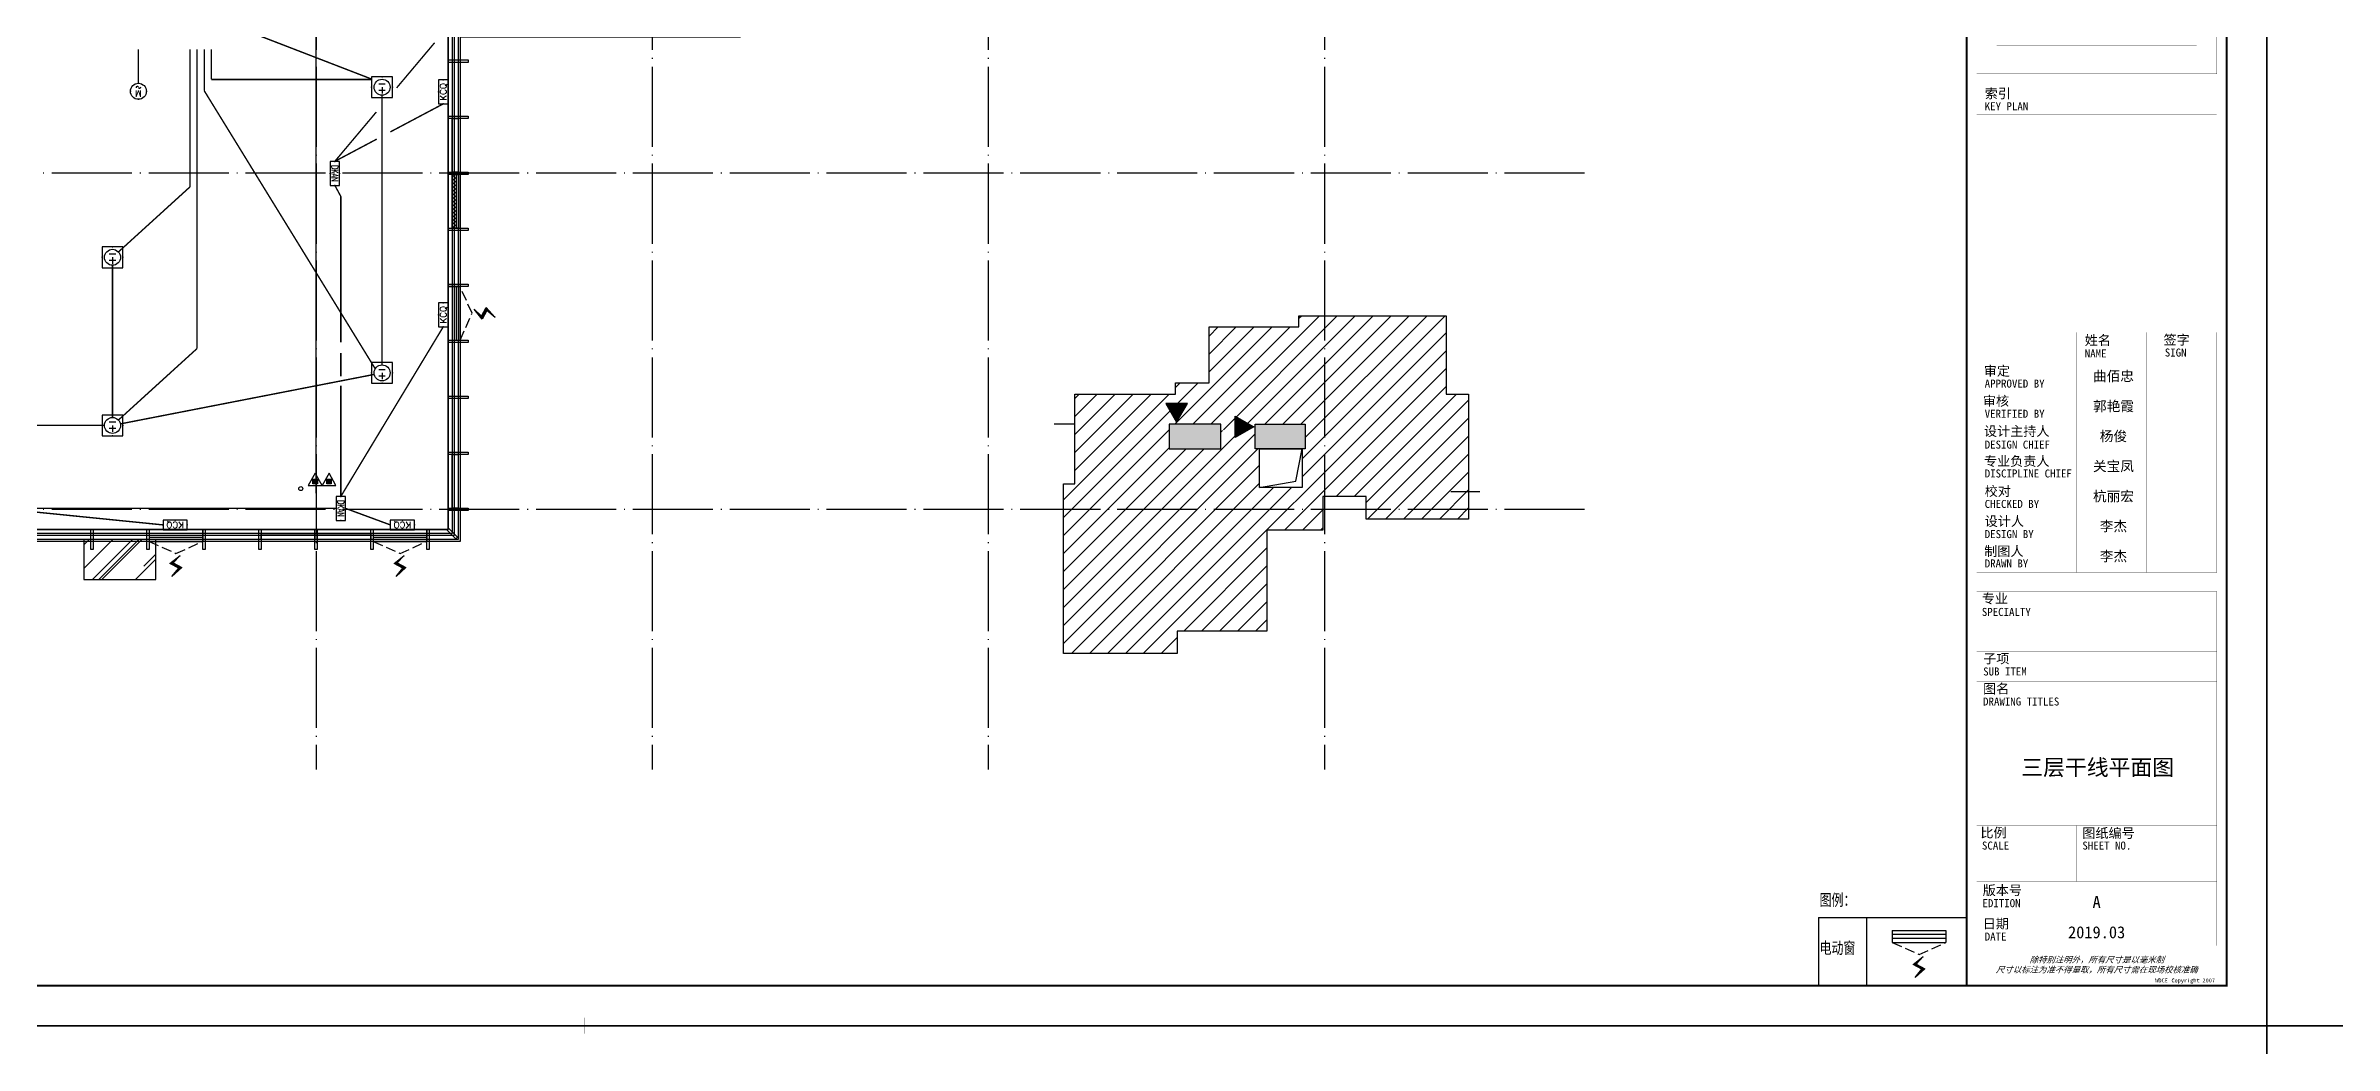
# Model space of a CAD drawing. Extents: x -292644 to 263613, y -713695 to 491457.
# Drawn here: x 121804 to 178991, y 105411 to 130385 of the extents above; entities that cross this region are included whole.
import ezdxf
from ezdxf.enums import TextEntityAlignment as Align
from ezdxf.xclip import XClip

# ---------------------------------------------------------------- set-up
doc = ezdxf.new("R2010")
doc.units = 0
doc.header["$LTSCALE"] = 1000
doc.header["$MEASUREMENT"] = 0
for name, pattern in [('104-10 轴网$0$DOTE', [2.42, 2, -0.2, 0.02, -0.2]), ('8#楼幕墙$0$109-34 轴网$0$L1$0$$AUDIT_BAD_LTYPE1', [0]), ('8#楼幕墙$0$DASH', [0.35, 0.25, -0.1]), ('X-104 8#10#平面_t3$0$109-34 轴网$0$L1$0$$AUDIT_BAD_LTYPE1', [0]), ('X-104 8#10#平面_t3$0$DASH', [0.35, 0.25, -0.1])]:
    doc.linetypes.add(name, pattern=pattern)
doc.layers.get('0').update_dxf_attribs({"linetype": 'CONTINUOUS'})
doc.layers.get('Defpoints').update_dxf_attribs({"linetype": 'CONTINUOUS'})
for name, color, linetype in [('104-10 轴网$0$A_AXIS-轴线', 36, '104-10 轴网$0$DOTE'), ('8#楼幕墙$0$04-电动窗', 1, 'CONTINUOUS'), ('8#楼幕墙$0$A-C_玻璃幕墙', 140, 'CONTINUOUS'), ('8#楼幕墙$0$A-TECH_结构', 21, 'CONTINUOUS'), ('EQUIP-动力', 3, 'CONTINUOUS'), ('SHEET_TEXT', 7, 'CONTINUOUS'), ('WIRE-照明', 1, 'CONTINUOUS'), ('X-104 8#10#平面_t3$0$01-标注_轴线坐标', 132, 'CONTINUOUS'), ('X-104 8#10#平面_t3$0$03-表格_185', 185, 'CONTINUOUS'), ('X-104 8#10#平面_t3$0$04-电动窗', 1, 'CONTINUOUS'), ('X-104 8#10#平面_t3$0$05-填充_156', 156, 'CONTINUOUS'), ('X-104 8#10#平面_t3$0$05-填充_天正', 26, 'CONTINUOUS'), ('X-104 8#10#平面_t3$0$A-C_玻璃幕墙', 140, 'CONTINUOUS'), ('X-104 8#10#平面_t3$0$A-O_分水线', 127, 'CONTINUOUS'), ('X-104 8#10#平面_t3$0$A-O_屋面', 201, 'CONTINUOUS'), ('X-104 8#10#平面_t3$0$A-SUR_看线', 231, 'CONTINUOUS'), ('X-104 8#10#平面_t3$0$A-TECH_结构', 21, 'CONTINUOUS'), ('X-104 8#10#平面_t3$0$A_STR-砼柱', 51, 'CONTINUOUS'), ('X-104 8#10#平面_t3$0$EH_玻璃', 156, 'CONTINUOUS'), ('X-104 8#10#平面_t3$0$水-消火栓', 41, 'CONTINUOUS'), ('字', 7, 'CONTINUOUS')]:
    doc.layers.add(name, color=color, linetype=linetype)
doc.layers.add('8#楼幕墙$0$04-不打印_辅助线', color=165, linetype='CONTINUOUS', plot=False)
doc.layers.add('X-104 8#10#平面_t3$0$04-不打印_辅助线', color=165, linetype='CONTINUOUS', plot=False)
doc.layers.add('X-104 8#10#平面_t3$0$000套内', color=226, linetype='CONTINUOUS', lineweight=30, plot=False)
doc.layers.get('X-104 8#10#平面_t3$0$A-O_分水线').off()
doc.styles.add('_TEL_DIM', font='SIMPLEX', dxfattribs={"width": 0.8, "height": 3.5, "bigfont": 'HZTXT'})
doc.styles.get("Standard").update_dxf_attribs({"font": 'gbenor.shx', "bigfont": 'gbcbig.shx'})
doc.styles.add('X-104 8#10#平面_t3$0$Standard', font='STXIHEI.TTF', dxfattribs={"width": 0.75})
doc.styles.add('华文细黑', font='STXIHEI.TTF')
doc.styles.add('图签信息$0$hwxh', font='STXIHEI.TTF')
doc.styles.add('图签信息$0$华文细黑', font='STXIHEI.TTF', dxfattribs={"height": 10})

# ---------------------------------------------------------------- blocks, each defined once
blk = doc.blocks.new('图框-A1')
for points, const_width in [([(0, 0), (841, 0), (841, 594), (0, 594)], 0.05), ([(766, 584), (25, 584), (25, 10), (766, 10)], 0.5)]:
    blk.add_lwpolyline(points, close=True, dxfattribs=dict(const_width=const_width))
at = {"const_width": 0.05}
for points in [[(420.5, 594), (420.5, 592)], [(420.5, 0), (420.5, 2)]]:
    blk.add_lwpolyline(points, dxfattribs=at)
blk = doc.blocks.new('104-10 轴网')
at = {"layer": '104-10 轴网$0$A_AXIS-轴线', "linetype": '104-10 轴网$0$DOTE'}
for p, q in [((137230, 40100), (137230, -6500)), ((145630, 40100), (145630, -6500)), ((154030, 40100), (154030, -6500)), ((162430, 40100), (162430, -6500)), ((168930, 8400), (113930, 8400)), ((168930, 0), (113930, 0))]:
    blk.add_line(p, q, dxfattribs=at)
at = {"layer": 'Defpoints'}
blk.add_lwpolyline([(104380, 45500), (178480, 45500), (178480, -11900), (104380, -11900)], close=True, dxfattribs=at)
blk = doc.blocks.new('图签信息$0$WDCE Copyright200X')
at = {"const_width": 0.016}
blk.add_lwpolyline([(-10.6, 1.26, 1), (-11.4, 1.26, 1)], format="xyb", close=True, dxfattribs=at)
at = {"style": '图签信息$0$华文细黑'}
for s, p in [('WDCE ', (-11.46, 0.5)), ('     Copyright ', (-3.51, 0.5))]:
    blk.add_text(s, height=1, dxfattribs=at).set_placement(p, align=Align.BOTTOM_RIGHT)
blk.add_text('c', height=0.6, dxfattribs=at).set_placement((-11.04, 1.35), align=Align.MIDDLE_CENTER)
blk.add_attdef('200X', text='', height=1, dxfattribs=at).set_placement((-0.45, 0.5), align=Align.BOTTOM_RIGHT)
blk = doc.blocks.new('图签信息$0$logo2')
h = blk.add_hatch(color=7)
h.paths.add_polyline_path([(19.02, -7.36), (15.84, -7.36), (15.84, -3.97), (18.97, -3.97), (18.97, -4.24), (16.46, -4.24), (16.46, -5.45), (18.81, -5.45), (18.81, -5.69), (16.47, -5.69), (16.47, -7.12), (19.02, -7.12)])
edge = h.paths.add_edge_path()
edge.add_spline(control_points=[(15.26, -4.21), (15.26, -4.21), (15.13, -4.65), (15.13, -4.65), (15.13, -4.65), (14.62, -4.1), (13.73, -4.1), (13.04, -4.1), (12.07, -4.54), (12.08, -5.62), (12.08, -6.49), (12.77, -7.16), (13.73, -7.17), (14.66, -7.17), (15.23, -6.68), (15.23, -6.68), (15.23, -6.68), (15.16, -7.11), (15.16, -7.11), (13.63, -7.7), (11.42, -7.29), (11.41, -5.64), (11.4, -3.72), (14.16, -3.66), (15.26, -4.21)], knot_values=[0, 0, 0, 0, 1, 1, 1, 2, 2, 2, 3, 3, 3, 4, 4, 4, 5, 5, 5, 6, 6, 6, 7, 7, 7, 8, 8, 8, 8], degree=3, periodic=0)
edge = h.paths.add_edge_path(flags=16)
edge.add_spline(control_points=[(10.23, -5.57), (10.23, -5.16), (10.12, -4.83), (9.9, -4.58), (9.63, -4.27), (9.23, -4.12), (8.69, -4.12), (8.69, -4.12), (7.64, -4.12), (7.64, -4.12), (7.64, -4.12), (7.64, -7.1), (7.64, -7.1), (7.64, -7.1), (8.66, -7.1), (8.66, -7.1), (9.13, -7.1), (9.52, -6.93), (9.82, -6.6), (10.09, -6.31), (10.23, -5.96), (10.23, -5.57)], knot_values=[0, 0, 0, 0, 1, 1, 1, 2, 2, 2, 3, 3, 3, 4, 4, 4, 5, 5, 5, 6, 6, 6, 7, 7, 7, 7], degree=3, periodic=0)
edge = h.paths.add_edge_path()
edge.add_spline(control_points=[(10.92, -5.51), (10.92, -5.96), (10.72, -6.37), (10.34, -6.72), (9.92, -7.1), (9.41, -7.29), (8.82, -7.29), (8.82, -7.29), (7.03, -7.29), (7.03, -7.29), (7.03, -7.29), (7.03, -3.92), (7.03, -3.92), (7.03, -3.92), (9.1, -3.92), (9.1, -3.92), (9.59, -3.92), (10.01, -4.06), (10.36, -4.34), (10.73, -4.64), (10.92, -5.03), (10.92, -5.51)], knot_values=[0, 0, 0, 0, 1, 1, 1, 2, 2, 2, 3, 3, 3, 4, 4, 4, 5, 5, 5, 6, 6, 6, 7, 7, 7, 7], degree=3, periodic=0)
at = {"lineweight": 0}
blk.add_lwpolyline([(19.02, -7.36), (15.84, -7.36), (15.84, -3.97), (18.97, -3.97), (18.97, -4.24), (16.46, -4.24), (16.46, -5.45), (18.81, -5.45), (18.81, -5.69), (16.47, -5.69), (16.47, -7.12), (19.02, -7.12), (19.02, -7.36)], dxfattribs=at)
for points, knots in [([(10.92, -5.51), (10.92, -5.96), (10.72, -6.37), (10.34, -6.72), (9.92, -7.1), (9.41, -7.29), (8.82, -7.29), (8.82, -7.29), (7.03, -7.29), (7.03, -7.29), (7.03, -7.29), (7.03, -3.92), (7.03, -3.92), (7.03, -3.92), (9.1, -3.92), (9.1, -3.92), (9.59, -3.92), (10.01, -4.06), (10.36, -4.34), (10.73, -4.64), (10.92, -5.03), (10.92, -5.51)], [0, 0, 0, 0, 1, 1, 1, 2, 2, 2, 3, 3, 3, 4, 4, 4, 5, 5, 5, 6, 6, 6, 7, 7, 7, 7]), ([(15.26, -4.21), (15.26, -4.21), (15.13, -4.65), (15.13, -4.65), (15.13, -4.65), (14.62, -4.1), (13.73, -4.1), (13.04, -4.1), (12.07, -4.54), (12.08, -5.62), (12.08, -6.49), (12.77, -7.16), (13.73, -7.17), (14.66, -7.17), (15.23, -6.68), (15.23, -6.68), (15.23, -6.68), (15.16, -7.11), (15.16, -7.11), (13.63, -7.7), (11.42, -7.29), (11.41, -5.64), (11.4, -3.72), (14.16, -3.66), (15.26, -4.21)], [0, 0, 0, 0, 1, 1, 1, 2, 2, 2, 3, 3, 3, 4, 4, 4, 5, 5, 5, 6, 6, 6, 7, 7, 7, 8, 8, 8, 8]), ([(10.23, -5.57), (10.23, -5.16), (10.12, -4.83), (9.9, -4.58), (9.63, -4.27), (9.23, -4.12), (8.69, -4.12), (8.69, -4.12), (7.64, -4.12), (7.64, -4.12), (7.64, -4.12), (7.64, -7.1), (7.64, -7.1), (7.64, -7.1), (8.66, -7.1), (8.66, -7.1), (9.13, -7.1), (9.52, -6.93), (9.82, -6.6), (10.09, -6.31), (10.23, -5.96), (10.23, -5.57)], [0, 0, 0, 0, 1, 1, 1, 2, 2, 2, 3, 3, 3, 4, 4, 4, 5, 5, 5, 6, 6, 6, 7, 7, 7, 7])]:
    blk.add_open_spline(points, degree=3, knots=knots, dxfattribs=at)
blk = doc.blocks.new('图签信息$0$logo1')
h = blk.add_hatch(color=8)
edge = h.paths.add_edge_path()
edge.add_spline(control_points=[(3.86, -5.21), (3.63, -5.88), (3.39, -6.56), (3.39, -6.56), (3.39, -6.56), (2.5, -3.91), (2.5, -3.91), (2.5, -3.91), (1.8, -3.91), (1.69, -3.91), (2.02, -4.39), (2.95, -7.27), (2.95, -7.27), (2.95, -7.27), (3.44, -7.27), (3.44, -7.27), (3.44, -7.27), (4.03, -5.66), (4.03, -5.66), (4.03, -5.66), (3.86, -5.21), (3.86, -5.21)], knot_values=[0, 0, 0, 0, 1, 1, 1, 2, 2, 2, 3, 3, 3, 4, 4, 4, 5, 5, 5, 6, 6, 6, 7, 7, 7, 7], degree=3, periodic=0)
h = blk.add_hatch(color=7)
edge = h.paths.add_edge_path()
edge.add_spline(control_points=[(6.04, -3.91), (6.09, -4.1), (5.2, -6.56), (5.2, -6.56), (5.2, -6.56), (4.3, -3.91), (4.3, -3.91), (4.3, -3.91), (3.6, -3.91), (3.49, -3.91), (3.82, -4.39), (4.75, -7.27), (4.75, -7.27), (4.75, -7.27), (5.24, -7.27), (5.24, -7.27), (5.24, -7.27), (6.33, -4.3), (6.33, -4.3), (6.33, -4.3), (6.48, -3.91), (6.48, -3.91), (6.48, -3.91), (6.21, -3.91), (6.04, -3.91)], knot_values=[0, 0, 0, 0, 1, 1, 1, 2, 2, 2, 3, 3, 3, 4, 4, 4, 5, 5, 5, 6, 6, 6, 7, 7, 7, 8, 8, 8, 8], degree=3, periodic=0)
at = {"color": 8, "lineweight": 0}
blk.add_open_spline([(3.86, -5.21), (3.63, -5.88), (3.39, -6.56), (3.39, -6.56), (3.39, -6.56), (2.5, -3.91), (2.5, -3.91), (2.5, -3.91), (1.8, -3.91), (1.69, -3.91), (2.02, -4.39), (2.95, -7.27), (2.95, -7.27), (2.95, -7.27), (3.44, -7.27), (3.44, -7.27), (3.44, -7.27), (4.03, -5.66), (4.03, -5.66), (4.03, -5.66), (3.86, -5.21), (3.86, -5.21)], degree=3, knots=[0, 0, 0, 0, 1, 1, 1, 2, 2, 2, 3, 3, 3, 4, 4, 4, 5, 5, 5, 6, 6, 6, 7, 7, 7, 7], dxfattribs=at)
at = {"lineweight": 0}
blk.add_open_spline([(6.04, -3.91), (6.09, -4.1), (5.2, -6.56), (5.2, -6.56), (5.2, -6.56), (4.3, -3.91), (4.3, -3.91), (4.3, -3.91), (3.6, -3.91), (3.49, -3.91), (3.82, -4.39), (4.75, -7.27), (4.75, -7.27), (4.75, -7.27), (5.24, -7.27), (5.24, -7.27), (5.24, -7.27), (6.33, -4.3), (6.33, -4.3), (6.33, -4.3), (6.48, -3.91), (6.48, -3.91), (6.48, -3.91), (6.21, -3.91), (6.04, -3.91)], degree=3, knots=[0, 0, 0, 0, 1, 1, 1, 2, 2, 2, 3, 3, 3, 4, 4, 4, 5, 5, 5, 6, 6, 6, 7, 7, 7, 8, 8, 8, 8], dxfattribs=at)
blk.add_blockref('图签信息$0$logo2', (0, 0))
blk = doc.blocks.new('图签信息$0$时间-logo')
at = {"layer": 'Defpoints', "lineweight": 0}
blk.add_lwpolyline([(0, -23.46), (-21.17, -23.46), (-21.17, 0), (0, 0), (0, -23.46)], dxfattribs=at)
blk.add_blockref('图签信息$0$logo1', (-20.97, 0))
at = {"style": '图签信息$0$hwxh'}
for s, height, p in [('华通设计顾问工程有限公司 ', 1.15, (-19.73, -9.05)), ('WALTON DESIGN & CONSULTING ENGINEERING CO., LTD.', 0.5, (-19.5, -10.1)), ('地址:北京市西城区西直门南小街135号西派国际3号楼 100035', 0.5, (-19.48, -11.94)), ('Address: Building No.3 C-Park, No.135 Xizhimen South Street, ', 0.47, (-19.48, -12.83)), ('Xicheng District, Beijing 100035, China ', 0.47, (-16.69, -13.72)), ('电话 Tel：                        （8610）83957395 ', 0.5, (-19.56, -14.91)), ('传真 Fax：                      （8610）83957590 ', 0.5, (-19.48, -15.8)), ('主页 Web：                      www.WDCE.com ', 0.5, (-19.48, -16.69)), ('资质号 Licence No.：    建筑甲级 A111010265 ', 0.5, (-19.48, -18.47)), ('邮件 E-mail：                    office@WDCE.com ', 0.5, (-19.48, -17.58)), ('   规划甲级 101195', 0.5, (-12.6, -19.36))]:
    blk.add_text(s, height=height, dxfattribs=at).set_placement(p)
blk = doc.blocks.new('图签信息')
at = {"const_width": 0.5}
for points in [[(-65, 574), (-65, 500.5), (0, 500.5), (0, 574)], [(-65, 0), (0, 0), (0, 500.5), (-65, 500.5)]]:
    blk.add_lwpolyline(points, close=True, dxfattribs=at)
at = {"const_width": 0.05}
for points in [[(-65, 566.5), (0, 566.5)], [(-39.14, 566.5), (-39.14, 500.5)], [(-19.1, 566.5), (-19.1, 500.5)], [(-65, 560.5), (0, 560.5)], [(-65, 554.5), (0, 554.5)], [(-65, 548.5), (0, 548.5)], [(-65, 542.5), (0, 542.5)], [(-65, 536.5), (0, 536.5)], [(-65, 530.5), (0, 530.5)], [(-65, 524.5), (0, 524.5)], [(-65, 518.5), (0, 518.5)], [(-65, 512.5), (0, 512.5)], [(-65, 512.5), (0, 512.5)], [(-65, 506.5), (0, 506.5)], [(-65, 500.5), (0, 500.5)], [(-62.5, 450.87), (-2.5, 450.87)], [(-62.5, 440.87), (-2.5, 440.87)], [(-2.5, 407.85), (-2.5, 436.12), (-62.5, 436.12), (-62.5, 407.85)], [(-62.5, 407.85), (-2.5, 407.85)], [(-62.5, 404.92), (-62.5, 227.83)], [(-62.5, 404.92), (-2.5, 404.92)], [(-62.5, 227.83), (-2.5, 227.83), (-2.5, 404.92)], [(-57.5, 338.36), (-7.5, 338.36)], [(-57.5, 288.83), (-7.5, 288.83)], [(-57.5, 234.85), (-7.5, 234.85)], [(-62.5, 227.83), (-2.5, 227.83)], [(-62.5, 217.74), (-2.5, 217.74)], [(-62.5, 103.26), (-2.5, 103.26), (-2.5, 163.26), (-62.5, 163.26), (-62.5, 103.26)], [(-37.5, 163.26), (-37.5, 103.26)], [(-20, 163.26), (-20, 103.26)], [(-62.5, 155.76), (-2.5, 155.76)], [(-62.5, 148.26), (-2.5, 148.26)], [(-62.5, 140.76), (-2.5, 140.76)], [(-62.5, 133.26), (-2.5, 133.26)], [(-62.5, 125.76), (-2.5, 125.76)], [(-62.5, 118.26), (-2.5, 118.26)], [(-62.5, 110.76), (-2.5, 110.76)], [(-62.5, 98.5), (-2.5, 98.5), (-2.5, 10), (-62.5, 10), (-62.5, 98.5)], [(-62.5, 83.5), (-2.5, 83.5)], [(-62.5, 76), (-2.5, 76)], [(-62.5, 40), (-2.5, 40)], [(-37.5, 40), (-37.5, 26)], [(-62.5, 26), (-2.5, 26)], [(-62.5, 18), (-2.5, 18)]]:
    blk.add_lwpolyline(points, dxfattribs=at)
at = {"ltscale": 0.001, "xscale": 2.834689937531525, "yscale": 2.834689937531525, "zscale": 2.834689937531525}
blk.add_blockref('图签信息$0$时间-logo', (-2.5, 404.92), dxfattribs=at)
blk.add_blockref('图签信息$0$WDCE Copyright200X', (-2.5, 0)).add_auto_attribs({'200X': '2007'})
at = {"style": '图签信息$0$华文细黑'}
for s, height, p in [('会签栏', 2.4, (-32.5, 573)), ('COUNTERSIGN', 2, (-32.5, 569.6))]:
    blk.add_text(s, height=height, dxfattribs=at).set_placement(p, align=Align.TOP_CENTER)
for s, height, p in [('签字', 2.4, (-37.22, 564.63)), ('SIGN', 2, (-30.32, 563.88)), ('日期', 2.4, (-17.79, 564.58)), ('DATE', 2, (-10.96, 563.7)), ('总图', 2.4, (-63, 559.5)), ('建筑', 2.4, (-63, 553.5)), ('结构', 2.4, (-63, 547.5)), ('给排水', 2.4, (-63, 541.5)), ('暖通', 2.4, (-63, 535.5)), ('电气', 2.4, (-63, 529.5)), ('景观', 2.4, (-63, 523.5)), ('室内', 2.4, (-63, 517.5)), ('方案', 2.4, (-63, 511.5)), ('绿色', 2.4, (-63, 505.5)), ('项目名称', 2.4, (-60.5, 498)), ('PROJECT NAME', 2, (-60.5, 494.08)), ('设计号', 2.4, (-60.54, 457.48)), ('PROJECT NO.', 2, (-60.5, 453.97)), ('阶段', 2.4, (-60.5, 447.47)), ('STAGE', 2, (-60.5, 443.97)), ('委托方', 2, (-60.9, 434.86)), ('CLIENT', 2, (-60.9, 431.86)), ('设计方', 2, (-60.5, 403.83)), ('DESIGNER', 2, (-60.5, 400.83)), ('索引', 2.4, (-60.5, 224.14)), ('KEY PLAN', 2, (-60.5, 220.74)), ('姓名', 2.4, (-35.5, 162.47)), ('签字', 2.4, (-15.81, 162.57)), ('审定', 2.4, (-60.73, 154.81)), ('NAME', 2, (-35.5, 158.96)), ('SIGN', 2, (-15.5, 159.2)), ('APPROVED BY', 2, (-60.5, 151.44)), ('审核', 2.4, (-60.95, 147.29)), ('VERIFIED BY', 2, (-60.5, 143.91)), ('设计主持人', 2.4, (-60.68, 139.76)), ('专业负责人', 2.4, (-60.67, 132.26)), ('DESIGN CHIEF', 2, (-60.5, 136.19)), ('DISCIPLINE CHIEF', 2, (-60.5, 128.98)), ('校对', 2.4, (-60.5, 124.76)), ('CHECKED BY', 2, (-60.5, 121.37)), ('设计人', 2.4, (-60.5, 117.26)), ('制图人', 2.4, (-60.61, 109.76)), ('DESIGN BY', 2, (-60.5, 113.83)), ('DRAWN BY', 2, (-60.5, 106.5)), ('专业', 2.4, (-61.23, 97.93)), ('SPECIALTY', 2, (-61.23, 94.38)), ('子项', 2.4, (-60.88, 82.92)), ('SUB ITEM', 2, (-60.88, 79.5)), ('图名', 2.4, (-60.91, 75.41)), ('DRAWING TITLES', 2, (-60.91, 72)), ('比例', 2.4, (-61.56, 39.42)), ('SCALE', 2, (-61.19, 36)), ('SHEET NO.', 2, (-36.1, 36)), ('图纸编号', 2.4, (-36.1, 39.32)), ('版本号', 2.4, (-61, 25.03)), ('EDITION', 2, (-61.06, 21.61)), ('日期', 2.4, (-61, 16.68)), ('DATE', 2, (-60.5, 13.26))]:
    blk.add_text(s, height=height, dxfattribs=at).set_placement(p, align=Align.TOP_LEFT)
for s, p in [('SITE PLAN', (-40.06, 557.7)), ('ARCHITECTURE', (-40.06, 552.7)), ('STRUCTURE', (-40.06, 546.7)), ('WATER', (-40.06, 540.7)), ('VENTILATION', (-40.06, 534.7)), ('ELECTRIC', (-40.14, 528.89)), ('LANDSCAPE', (-40.14, 522.89)), ('INTERIORS', (-40.14, 516.89)), ('PLAN', (-40.14, 510.89)), ('GREEN', (-40.14, 504.89))]:
    blk.add_text(s, height=1.5, dxfattribs=at).set_placement(p, align=Align.TOP_RIGHT)
at = {"color": 4, "style": '图签信息$0$华文细黑', "width": 0.75}
for s, p in [('通州区台湖镇104、109地块', (-32.5, 480.78)), ('F3其他类多功能用地项目', (-32.5, 470.91))]:
    blk.add_text(s, height=4.5, dxfattribs=at).set_placement(p, align=Align.CENTER)
at = {"color": 4, "style": '图签信息$0$华文细黑'}
for s, p in [('A', (-32.53, 19.4)), ('2019.03', (-32.53, 11.84))]:
    blk.add_text(s, height=3, dxfattribs=at).set_placement(p, align=Align.CENTER)
at = {"style": '图签信息$0$华文细黑', "oblique": 20}
for s, p in [('除特别注明外，所有尺寸是以毫米制', (-32.5, 6.5)), ('尺寸以标注为准不得量取，所有尺寸需在现场校核准确', (-32.5, 4))]:
    blk.add_text(s, height=1.5, dxfattribs=at).set_placement(p, align=Align.MIDDLE_CENTER)
at = {"color": 4, "ltscale": 0.001, "char_height": 3, "width": 58.4895, "style": '图签信息$0$华文细黑'}
for s, insert, attachment_point in [('通17-03', (-40.06, 455.51), 4), ('施工图', (-40.06, 445.51), 4), ('北京光谷科技园\\P开发建设有限公司', (-32.9, 419.71), 5)]:
    blk.add_mtext(s, dxfattribs=dict(at, insert=insert, attachment_point=attachment_point))
blk = doc.blocks.new('图签-A1')
at = {"color": 2}
blk.add_blockref('图签信息', (0, 0), dxfattribs=at)
blk = doc.blocks.new('X-104 8#10#平面_t3$0$fdhggh')
at = {"layer": 'X-104 8#10#平面_t3$0$A-TECH_结构', "linetype": 'X-104 8#10#平面_t3$0$109-34 轴网$0$L1$0$$AUDIT_BAD_LTYPE1'}
blk.add_lwpolyline([(42500, 147300), (42500, 157100), (24700, 157100), (24700, 155700), (13500, 155700), (13500, 148700), (7900, 148700), (7900, 147300), (-3300, 147300), (-3300, 136100), (-4700, 136100), (-4700, 115500), (8900, 115500), (8900, 118300), (20100, 118300), (20100, 130900), (27100, 130900), (27100, 135100), (33100, 135100), (33100, 132300), (45300, 132300), (45300, 147300)], close=True, dxfattribs=at)
blk = doc.blocks.new('104-8910 结构')
at = {"layer": 'Defpoints'}
blk.add_lwpolyline([(-19000, -118200), (61000, -118200), (61000, 41800), (-19000, 41800)], close=True, dxfattribs=at)
blk = doc.blocks.new('X-104 8#10#平面_t3$0$fdghdgfh')
at = {"layer": 'X-104 8#10#平面_t3$0$EH_玻璃'}
h = blk.add_hatch(dxfattribs=at)
h.set_pattern_fill('AR-RROOF', color=256, scale=600, angle=135)
h.set_pattern_definition([(135, (42800, -184500), (-1724.2092, 646.5784), [11430, -1524, 3810, -762]), (135, (41814, -184052.8), (-177.809, -1255.44), [2286, -251.46, 4572, -571.5]), (135, (42072.6, -184688.6), (-3162.8462, 2440.8336), [6096, -1066.8, 3048, -762])])
h.paths.add_polyline_path([(-1000, 900), (-1000, -900), (0, -900), (0, 900)])
at = {"layer": 'X-104 8#10#平面_t3$0$A-C_玻璃幕墙'}
blk.add_lwpolyline([(-1000, 900), (-1000, -900), (0, -900), (0, 900)], close=True, dxfattribs=at)
blk = doc.blocks.new('8#楼幕墙$0$ii')
blk.add_lwpolyline([(-1340, 0), (0, 0), (0, -150), (-1340, -150)], close=True)
blk = doc.blocks.new('8#楼幕墙$0$$WINLIB2D$00000039')
at = {"color": 0}
for points in [[(-0.5, 0.5), (-0.5, -0.5)], [(0.5, 0.5), (-0.5, 0.5)], [(0.5, -0.5), (0.5, 0.5)], [(-0.5, 0.167), (0.5, 0.167)], [(-0.452, -0.167), (-0.5, 0.084)], [(-0.384, -0.167), (-0.448, 0.167)], [(-0.316, -0.167), (-0.38, 0.167)], [(-0.248, -0.167), (-0.312, 0.167)], [(-0.18, -0.167), (-0.244, 0.167)], [(-0.112, -0.167), (-0.176, 0.167)], [(-0.044, -0.167), (-0.108, 0.167)], [(0.024, -0.167), (-0.04, 0.167)], [(0.092, -0.167), (0.028, 0.167)], [(0.16, -0.167), (0.096, 0.167)], [(0.228, -0.167), (0.164, 0.167)], [(0.296, -0.167), (0.232, 0.167)], [(0.364, -0.167), (0.3, 0.167)], [(0.432, -0.167), (0.368, 0.167)], [(0.5, -0.167), (0.436, 0.167)], [(-0.5, -0.167), (0.5, -0.167)], [(0.5, -0.5), (-0.5, -0.5)]]:
    blk.add_lwpolyline(points, dxfattribs=at)
blk = doc.blocks.new('8#楼幕墙$0$$TCHSYS$WIN2D')
for p, q in [((-0.5, 0.5), (0.5, 0.5)), ((-0.5, 0.5), (-0.5, -0.5)), ((0.5, 0.5), (0.5, -0.5)), ((0.5, 0.167), (-0.5, 0.167)), ((0.5, -0.167), (-0.5, -0.167)), ((-0.5, -0.5), (0.5, -0.5))]:
    blk.add_line(p, q)
blk = doc.blocks.new('8#楼幕墙$0$开启扇')
at = {"layer": '8#楼幕墙$0$04-电动窗'}
h = blk.add_hatch(color=1, dxfattribs=at)
h.dxf.hatch_style = 1
h.paths.add_polyline_path([(771, 399), (600, 588), (817, 705), (569, 925), (738, 715), (521, 598)])
at = {"linetype": '8#楼幕墙$0$DASH'}
blk.add_lwpolyline([(0, 50), (670, 350), (1340, 50)], dxfattribs=at)
at = {"layer": '8#楼幕墙$0$04-电动窗', "color": 1}
blk.add_lwpolyline([(771, 399), (600, 588), (817, 705), (569, 925), (738, 715), (521, 598), (771, 399)], close=True, dxfattribs=at)
at = {"xscale": -1340, "yscale": 300, "zscale": 1340, "rotation": 180}
blk.add_blockref('8#楼幕墙$0$$TCHSYS$WIN2D', (670, -100), dxfattribs=at)
blk = doc.blocks.new('8#楼幕墙')
at = {"layer": '8#楼幕墙$0$04-不打印_辅助线'}
for points in [[(-18550, 105900), (65550, 105900), (65550, 165300), (-18550, 165300)], [(-18550, 46500), (65550, 46500), (65550, 105900), (-18550, 105900)]]:
    blk.add_lwpolyline(points, close=True, dxfattribs=at)
at = {"layer": '8#楼幕墙$0$A-C_玻璃幕墙'}
for points in [[(-3600, 136400), (-3600, 147600), (7600, 147600), (7600, 149000), (13200, 149000), (13200, 156000), (24400, 156000), (24400, 157400), (42800, 157400), (42800, 147600), (45600, 147600), (45600, 132000), (32800, 132000), (32800, 134800), (27400, 134800), (27400, 130600), (20400, 130600), (20400, 118000), (9200, 118000), (9200, 115200), (-5000, 115200), (-5000, 136400)], [(-3550, 136350), (-3550, 147550), (7650, 147550), (7650, 148950), (13250, 148950), (13250, 155950), (24450, 155950), (24450, 157350), (42750, 157350), (42750, 147550), (45550, 147550), (45550, 132050), (32850, 132050), (32850, 134850), (27350, 134850), (27350, 130650), (20350, 130650), (20350, 118050), (9150, 118050), (9150, 115250), (-4950, 115250), (-4950, 136350)], [(-3400, 136200), (-3400, 147400), (7800, 147400), (7800, 148800), (13400, 148800), (13400, 155800), (24600, 155800), (24600, 157200), (42600, 157200), (42600, 147400), (45400, 147400), (45400, 132200), (33000, 132200), (33000, 135000), (27200, 135000), (27200, 130800), (20200, 130800), (20200, 118200), (9000, 118200), (9000, 115400), (-4800, 115400), (-4800, 136200)], [(20100, 129970), (20100, 130030), (20600, 130030), (20600, 129970)], [(20100, 128570), (20100, 128630), (20600, 128630), (20600, 128570)], [(20100, 127170), (20100, 127230), (20600, 127230), (20600, 127170)], [(20100, 125770), (20100, 125830), (20600, 125830), (20600, 125770)], [(20100, 124370), (20100, 124430), (20600, 124430), (20600, 124370)], [(20100, 122970), (20100, 123030), (20600, 123030), (20600, 122970)], [(20100, 121570), (20100, 121630), (20600, 121630), (20600, 121570)], [(20100, 120170), (20100, 120230), (20600, 120230), (20600, 120170)], [(20100, 118770), (20100, 118830), (20600, 118830), (20600, 118770)], [(11230, 117800), (11170, 117800), (11170, 118300), (11230, 118300)], [(12630, 117800), (12570, 117800), (12570, 118300), (12630, 118300)], [(14030, 117800), (13970, 117800), (13970, 118300), (14030, 118300)], [(15430, 117800), (15370, 117800), (15370, 118300), (15430, 118300)], [(16830, 117800), (16770, 117800), (16770, 118300), (16830, 118300)], [(18230, 117800), (18170, 117800), (18170, 118300), (18230, 118300)], [(19630, 117800), (19570, 117800), (19570, 118300), (19630, 118300)], [(20291, 118067), (20333, 118109), (20121, 118321), (20079, 118279)]]:
    blk.add_lwpolyline(points, close=True, dxfattribs=at)
at = {"layer": '8#楼幕墙$0$A-TECH_结构'}
blk.add_lwpolyline([(-3300, 136100), (-3300, 147300), (7900, 147300), (7900, 148700), (13500, 148700), (13500, 155700), (24700, 155700), (24700, 157100), (42500, 157100), (42500, 147300), (45300, 147300), (45300, 132300), (33100, 132300), (33100, 135100), (27100, 135100), (27100, 130900), (20100, 130900), (20100, 118300), (8900, 118300), (8900, 115500), (-4700, 115500), (-4700, 136100)], close=True, dxfattribs=at)
at = {"layer": '8#楼幕墙$0$A-C_玻璃幕墙'}
for p, rotation in [((20350, 127230), 270), ((20200, 120170), 90), ((15430, 118050), 180), ((16830, 118050), 180)]:
    blk.add_blockref('8#楼幕墙$0$ii', p, dxfattribs=dict(at, rotation=rotation))
at = {"layer": '8#楼幕墙$0$A-C_玻璃幕墙', "linetype": '8#楼幕墙$0$109-34 轴网$0$L1$0$$AUDIT_BAD_LTYPE1', "rotation": 270}
blk.add_blockref('8#楼幕墙$0$ii', (20350, 125830), dxfattribs=at)
at = {"layer": '8#楼幕墙$0$A-C_玻璃幕墙', "linetype": '8#楼幕墙$0$109-34 轴网$0$L1$0$$AUDIT_BAD_LTYPE1', "xscale": -1}
for p, rotation in [((20350, 123030), 270), ((12630, 118050), 180), ((18230, 118050), 180)]:
    blk.add_blockref('8#楼幕墙$0$开启扇', p, dxfattribs=dict(at, rotation=rotation))
at = {"layer": 'Defpoints', "color": 2, "linetype": '8#楼幕墙$0$109-34 轴网$0$L1$0$$AUDIT_BAD_LTYPE1', "xscale": 1340, "yscale": 300.0000000000001, "zscale": -1340, "rotation": 270}
blk.add_blockref('8#楼幕墙$0$$WINLIB2D$00000039', (20250, 126500), dxfattribs=at)
blk = doc.blocks.new('X-104 8#10#平面_t3$0$gfdsaewqe')
h = blk.add_hatch(color=4)
h.dxf.hatch_style = 1
h.paths.add_polyline_path([(0, 0), (-2072, 1196), (-2072, -1196)])
at = {"color": 4}
blk.add_lwpolyline([(0, 0), (-2072, 1196), (-2072, -1196)], close=True, dxfattribs=at)
blk = doc.blocks.new('X-104 8#10#平面_t3$0$$TWTSYS$00000546')
h = blk.add_hatch()
h.set_pattern_fill('ANSI31', color=256, scale=200, style=0)
h.set_pattern_definition([(45, (-38543.802, -6670.83), (-17.67767, 17.67767), [])])
h.paths.add_polyline_path([(-65, 174), (65, 174), (65, 44), (-65, 44)])
for points in [[(0, 344), (-198, 0), (198, 0)], [(-65, 174), (65, 174), (65, 44), (-65, 44)]]:
    blk.add_lwpolyline(points, close=True)
blk = doc.blocks.new('X-104 8#10#平面_t3$0$A$C46662BA1')
at = {"layer": 'X-104 8#10#平面_t3$0$水-消火栓'}
blk.add_circle((128177, 119320), 50, dxfattribs=at)
at = {"layer": 'X-104 8#10#平面_t3$0$水-消火栓', "xscale": 0.88, "yscale": 0.88, "zscale": 0.88, "rotation": 359.9999999999999}
for p in [(128533, 119400), (128882, 119400)]:
    blk.add_blockref('X-104 8#10#平面_t3$0$$TWTSYS$00000546', p, dxfattribs=at)
blk = doc.blocks.new('X-104 8#10#平面_t3$0$$TCHSYS$WIN2D')
for p, q in [((-0.5, 0.5), (0.5, 0.5)), ((-0.5, 0.5), (-0.5, -0.5)), ((0.5, 0.5), (0.5, -0.5)), ((0.5, 0.167), (-0.5, 0.167)), ((0.5, -0.167), (-0.5, -0.167)), ((-0.5, -0.5), (0.5, -0.5))]:
    blk.add_line(p, q)
blk = doc.blocks.new('X-104 8#10#平面_t3$0$开启扇')
at = {"layer": 'X-104 8#10#平面_t3$0$04-电动窗'}
h = blk.add_hatch(color=1, dxfattribs=at)
h.dxf.hatch_style = 1
h.paths.add_polyline_path([(771, 399), (600, 588), (817, 705), (569, 925), (738, 715), (521, 598)])
at = {"linetype": 'X-104 8#10#平面_t3$0$DASH'}
blk.add_lwpolyline([(0, 50), (670, 350), (1340, 50)], dxfattribs=at)
at = {"layer": 'X-104 8#10#平面_t3$0$04-电动窗', "color": 1}
blk.add_lwpolyline([(771, 399), (600, 588), (817, 705), (569, 925), (738, 715), (521, 598), (771, 399)], close=True, dxfattribs=at)
at = {"xscale": -1340, "yscale": 300, "zscale": 1340, "rotation": 180}
blk.add_blockref('X-104 8#10#平面_t3$0$$TCHSYS$WIN2D', (670, -100), dxfattribs=at)
blk = doc.blocks.new('X-104 8#10#平面_t3$0$fdgfdhgh')
at = {"layer": 'X-104 8#10#平面_t3$0$03-表格_185'}
for p, q in [((-3700, 1700), (0, 1700)), ((-3700, 1700), (-3700, 0)), ((-2500, 1700), (-2500, 0)), ((0, 1700), (0, 0)), ((-3700, 0), (0, 0))]:
    blk.add_line(p, q, dxfattribs=at)
at = {"layer": 'X-104 8#10#平面_t3$0$A-C_玻璃幕墙', "linetype": 'X-104 8#10#平面_t3$0$109-34 轴网$0$L1$0$$AUDIT_BAD_LTYPE1', "xscale": -1, "rotation": 180}
blk.add_blockref('X-104 8#10#平面_t3$0$开启扇', (-1860, 1128), dxfattribs=at)
at = {"layer": 'X-104 8#10#平面_t3$0$03-表格_185', "color": 7, "char_height": 292.1, "width": 4952.55, "attachment_point": 5, "style": 'X-104 8#10#平面_t3$0$Standard'}
for s, insert in [('图例：', (-3229, 2125)), ('电动窗', (-3229, 925))]:
    blk.add_mtext(s, dxfattribs=dict(at, insert=insert))
blk = doc.blocks.new('X-104 8#10#平面_t3$0$RTYY')
at = {"layer": 'X-104 8#10#平面_t3$0$01-标注_轴线坐标'}
for p, q in [((-540, 5040), (-1036, 5040)), ((8880, 3360), (9608, 3360))]:
    blk.add_line(p, q, dxfattribs=at)
blk = doc.blocks.new('X-104 8#10#平面_t3')
at = {"layer": 'X-104 8#10#平面_t3$0$05-填充_156'}
h = blk.add_hatch(dxfattribs=at)
h.set_pattern_fill('ANSI31', color=256, scale=200, angle=180)
h.set_pattern_definition([(225, (207591.53, 38856.9), (224.5064, -224.5064), [])])
h.paths.add_polyline_path([(147237, 118280), (147237, 115200), (150077, 115200), (150077, 115760), (152317, 115760), (152317, 118280), (153717, 118280), (153717, 119120), (154797, 119120), (154797, 118560), (157357, 118560), (157357, 121680), (156797, 121680), (156797, 123640), (153117, 123640), (153117, 123360), (150877, 123360), (150877, 121960), (150037, 121960), (150037, 121680), (147517, 121680), (147517, 119440), (147237, 119440)])
h.paths.add_polyline_path([(152137, 119350), (152137, 120310), (152027, 120310), (152027, 120930), (153277, 120930), (153277, 120310), (153197, 120310), (153197, 119350)], flags=16)
h.paths.add_polyline_path([(151167, 120310), (149877, 120310), (149877, 120930), (151167, 120930)], flags=16)
h.paths.add_polyline_path([(151231, 120588), (151203, 120855), (151231, 121123)], flags=16)
h.paths.add_polyline_path([(153364, 120403), (153364, 120671), (153364, 120135)], flags=16)
at = {"layer": 'X-104 8#10#平面_t3$0$05-填充_天正'}
h = blk.add_hatch(color=256, dxfattribs=at)
h.dxf.hatch_style = 1
h.paths.add_polyline_path([(151167, 120930), (149877, 120930), (149877, 120310), (151167, 120310)])
h = blk.add_hatch(color=256, dxfattribs=at)
h.dxf.hatch_style = 1
h.paths.add_polyline_path([(153277, 120310), (152027, 120310), (152027, 120930), (153277, 120930)])
at = {"linetype": 'X-104 8#10#平面_t3$0$109-34 轴网$0$L1$0$$AUDIT_BAD_LTYPE1'}
for points in [[(177307, 165300), (177307, 105900), (93207, 105900), (93207, 165300)], [(177307, 105900), (177307, 46500), (93207, 46500), (93207, 105900)]]:
    blk.add_lwpolyline(points, close=True, dxfattribs=at)
at = {"layer": 'X-104 8#10#平面_t3$0$000套内'}
blk.add_lwpolyline([(120157, 147450), (120157, 143650), (120057, 143650), (120057, 140850), (121707, 140850), (121707, 131500), (128807, 131500), (128807, 130800), (132007, 130800), (132007, 118150), (120807, 118150), (120807, 115350), (106907, 115350), (106907, 130900), (106907, 136250), (108307, 136250), (108307, 147450)], close=True, dxfattribs=at)
at = {"layer": 'X-104 8#10#平面_t3$0$04-不打印_辅助线', "linetype": 'X-104 8#10#平面_t3$0$109-34 轴网$0$L1$0$$AUDIT_BAD_LTYPE1'}
for points in [[(177307, 105900), (93207, 105900), (93207, 165300), (177307, 165300)], [(177307, 46500), (93207, 46500), (93207, 105900), (177307, 105900)]]:
    blk.add_lwpolyline(points, close=True, dxfattribs=at)
at = {"layer": 'X-104 8#10#平面_t3$0$04-不打印_辅助线'}
for points in [[(177307, 105900), (261407, 105900), (261407, 165300), (177307, 165300)], [(177307, 46500), (261407, 46500), (261407, 105900), (177307, 105900)]]:
    blk.add_lwpolyline(points, close=True, dxfattribs=at)
at = {"layer": 'X-104 8#10#平面_t3$0$A-O_屋面'}
blk.add_lwpolyline([(152137, 119350), (153041, 119505), (153197, 120310)], dxfattribs=at)
at = {"layer": 'X-104 8#10#平面_t3$0$A-SUR_看线', "linetype": 'X-104 8#10#平面_t3$0$DASH', "ltscale": 2, "const_width": 30}
blk.add_lwpolyline([(128557, 119200), (128557, 131400)], dxfattribs=at)
at = {"layer": 'X-104 8#10#平面_t3$0$A_STR-砼柱'}
for points in [[(147517, 121680), (150037, 121680), (150037, 121960), (150877, 121960), (150877, 123360), (153117, 123360), (153117, 123640), (156797, 123640), (156797, 121680), (157357, 121680), (157357, 118560), (154797, 118560), (154797, 119120), (153717, 119120), (153717, 118280), (152317, 118280), (152317, 115760), (150077, 115760), (150077, 115200), (147237, 115200), (147237, 118280), (147237, 118280), (147237, 119440), (147517, 119440)], [(151167, 120930), (149877, 120930), (149877, 120310), (151167, 120310)], [(153277, 120310), (152027, 120310), (152027, 120930), (153277, 120930)], [(153197, 119350), (152137, 119350), (152137, 120310), (153197, 120310)]]:
    blk.add_lwpolyline(points, close=True, dxfattribs=at)
at = {"linetype": 'X-104 8#10#平面_t3$0$109-34 轴网$0$L1$0$$AUDIT_BAD_LTYPE1'}
ref = blk.add_blockref('8#楼幕墙', (111757, 0), dxfattribs=at)
XClip(ref).set_block_clipping_path([(-18549.9999999995, -12899.9999999999), (65550.0000000003, 284100.0000000003)])
for name, p in [('X-104 8#10#平面_t3$0$fdhggh', (111757, 0)), ('X-104 8#10#平面_t3$0$RTYY', (148035, 115891)), ('X-104 8#10#平面_t3$0$fdgfdhgh', (169807, 106900))]:
    blk.add_blockref(name, p, dxfattribs=at)
at = {"xscale": 100, "yscale": 100, "zscale": 100}
for name, p in [('图框-A1', (93207, 105900)), ('图签-A1', (176307, 106900)), ('图框-A1', (93207, 46500))]:
    blk.add_blockref(name, p, dxfattribs=at)
at = {"linetype": 'X-104 8#10#平面_t3$0$109-34 轴网$0$L1$0$$AUDIT_BAD_LTYPE1'}
ref = blk.add_blockref('104-10 轴网', (-8673, 118800), dxfattribs=at)
XClip(ref).set_block_clipping_path([(104379.5977508624, -11900), (178479.5977508624, 45500)])
ref = blk.add_blockref('104-8910 结构', (153887, 46100), dxfattribs=dict(at, rotation=180))
XClip(ref).set_block_clipping_path([(-15919.9999999996, -118200.0000000001), (58180.0000000003, -60800.0000000001)])
at = {"color": 6, "yscale": 0.224, "zscale": 0.224}
for p, xscale, rotation in [((150063, 120983), 0.224, 270), ((151994, 120862), -0.224, 180)]:
    blk.add_blockref('X-104 8#10#平面_t3$0$gfdsaewqe', p, dxfattribs=dict(at, xscale=xscale, rotation=rotation))
at = {"linetype": 'X-104 8#10#平面_t3$0$109-34 轴网$0$L1$0$$AUDIT_BAD_LTYPE1', "rotation": 90}
blk.add_blockref('X-104 8#10#平面_t3$0$fdghdgfh', (123657, 118050), dxfattribs=at)
at = {"layer": 'X-104 8#10#平面_t3$0$A-O_分水线', "linetype": 'X-104 8#10#平面_t3$0$109-34 轴网$0$L1$0$$AUDIT_BAD_LTYPE1'}
blk.add_blockref('X-104 8#10#平面_t3$0$A$C46662BA1', (0, 0), dxfattribs=at)
blk = doc.blocks.new('$equip$00001344')
for p, q in [((0.65, 0.65), (-0.65, 0.65)), ((-0.65, 0.65), (-0.65, -0.65)), ((-0.2, 0.2), (0.2, 0.2)), ((0, 0), (0, 0.4)), ((0.65, -0.65), (0.65, 0.65)), ((-0.65, -0.65), (0.65, -0.65)), ((-0.2, -0.2), (0.2, -0.2))]:
    blk.add_line(p, q)
blk.add_circle((0, 0), 0.5)
for p in [(-0.65, 0), (0, 0.65), (0.65, 0), (0, -0.65)]:
    blk.add_point(p)
at = {"flags": 9}
blk.add_attdef('A', (0, 0), '', height=0.00002, dxfattribs=at)
blk = doc.blocks.new('$equip_U$00000229(HT0843)')
at = {"color": 3, "const_width": 0.025}
blk.add_lwpolyline([(-0.5, 0, 0.414214), (0, -0.5, 0.414214), (0.5, 0, 0.414214), (0, 0.5, 0.414214), (-0.5, 0, -1)], format="xyb", dxfattribs=at)
at = {"color": 3}
blk.add_circle((0, 0), 0.5, dxfattribs=at)
at = {"color": 7}
for centre, radius, start, end in [((-0.07, -0.27), 0.0768, 17.2272, 184.2164), ((0.07, -0.23), 0.0769, 197.2591, 5.1179)]:
    blk.add_arc(centre, radius, start, end, dxfattribs=at)
for p in [(-0.5, 0), (0, 0.5), (0, 0), (0.5, 0), (0, -0.5)]:
    blk.add_point(p)
at = {"color": 7, "style": '_TEL_DIM'}
blk.add_attdef('$TEXT$', text='', height=0.4, dxfattribs=at).set_placement((0, 0.14), align=Align.MIDDLE_CENTER)
at = {"color": 7, "style": '_TEL_DIM', "flags": 1}
blk.add_attdef('A', text='', height=0.000025, dxfattribs=at).set_placement((0, 0), align=Align.MIDDLE_CENTER)
blk = doc.blocks.new('$equip$00001816')
for p, q in [((0.75, 0.6), (-0.75, 0.6)), ((-0.75, 0.6), (-0.75, 0)), ((-0.75, 0), (0.75, 0)), ((0.75, 0), (0.75, 0.6))]:
    blk.add_line(p, q)
for p in [(-0.75, 0.3), (0, 0.6), (0, 0), (0.75, 0.3)]:
    blk.add_point(p)
at = {"color": 7, "style": '_TEL_DIM'}
blk.add_attdef('$TEXT$', text='', height=0.4, dxfattribs=at).set_placement((0, 0.3), align=Align.MIDDLE_CENTER)
at = {"color": 7, "style": '_TEL_DIM', "flags": 1}
blk.add_attdef('A', text='', height=0.00002, dxfattribs=at).set_placement((0, 0), align=Align.MIDDLE_CENTER)

msp = doc.modelspace()

# ---------------------------------------------------------------- linework, layer by layer
at = {"layer": 'WIRE-照明', "linetype": 'Continuous', "const_width": 35, "elevation": 2500}
for points in [[(129947, 129553), (127021, 130682)], [(130207, 129150), (130207, 122411)]]:
    msp.add_lwpolyline(points, dxfattribs=at)
at = {"layer": 'WIRE-照明', "linetype": 'Continuous', "const_width": 35}
for points in [[(130571, 129332), (131520, 130460)], [(124119, 129447), (124119, 130293)], [(125408, 130293), (125408, 126860)], [(125586, 130293), (125586, 122822)], [(125764, 130293), (125764, 129261)], [(125941, 130293), (125941, 129543)], [(125764, 129261), (130036, 122316)], [(125941, 129543), (129947, 129543)], [(129027, 127497), (130064, 128730)], [(130412, 128232), (131737, 128934)], [(129027, 127497), (130073, 128052)], [(125408, 126860), (123619, 125233)], [(129177, 126620), (129027, 126897)], [(129177, 122974), (129177, 126620)], [(123471, 124899), (123471, 121099)], [(131737, 123363), (129177, 119125)], [(125586, 122822), (123619, 121033)], [(129177, 122125), (129177, 122710)], [(123667, 120937), (130011, 122173)], [(129177, 119125), (129177, 121896)], [(123271, 120899), (117171, 120899)], [(129057, 118825), (120897, 118825)], [(124735, 118413), (120897, 118800)], [(129297, 118825), (130414, 118413)]]:
    msp.add_lwpolyline(points, dxfattribs=at)

# ---------------------------------------------------------------- block references
msp.add_blockref('X-104 8#10#平面_t3', (0, 0))
at = {"layer": 'EQUIP-动力', "xscale": 400, "yscale": 400, "zscale": 400}
for name, p, rotation, values in [('$equip_U$00000229(HT0843)', (124119, 129247), 180, {'$TEXT$': 'M'}), ('$equip$00001816', (131857, 129234), 89.99999999999999, {'$TEXT$': 'KCQ'}), ('$equip$00001816', (131857, 123663), 89.99999999999999, {'$TEXT$': 'KCQ'}), ('$equip$00001816', (125035, 118533), 180, {'$TEXT$': 'KCQ'}), ('$equip$00001816', (125035, 118533), 180, {'$TEXT$': 'KCQ'}), ('$equip$00001816', (130714, 118533), 180, {'$TEXT$': 'KCQ'}), ('$equip$00001816', (130714, 118533), 180, {'$TEXT$': 'KCQ'})]:
    msp.add_blockref(name, p, dxfattribs=dict(at, rotation=rotation)).add_auto_attribs(values)
at = {"layer": 'EQUIP-动力', "xscale": 400, "yscale": 400, "zscale": 400, "rotation": 180}
for p in [(130207, 129350, 2500), (123471, 125099), (130207, 122211, 2500), (123471, 120899)]:
    msp.add_blockref('$equip$00001344', p, dxfattribs=at)
at = {"layer": 'EQUIP-动力'}
ref = msp.add_blockref('$equip$00001816', (128907, 127197), dxfattribs=dict(at, xscale=400, yscale=400, zscale=400, rotation=270))
ref.add_attrib('$TEXT$', 'DKAN', dxfattribs={"layer": '0', "color": 7, "height": 160, "rotation": 270, "style": '_TEL_DIM', "width": 0.6}).set_placement((129027, 127197), align=Align.MIDDLE_CENTER)
ref = msp.add_blockref('$equip$00001816', (129057, 118825), dxfattribs=dict(at, xscale=400, yscale=400, zscale=400, rotation=270))
ref.add_attrib('$TEXT$', 'DKAN', dxfattribs={"layer": '0', "color": 7, "height": 160, "rotation": 270, "style": '_TEL_DIM', "width": 0.6}).set_placement((129177, 118825), align=Align.MIDDLE_CENTER)

# ---------------------------------------------------------------- texts
at = {"layer": 'SHEET_TEXT', "style": '华文细黑'}
for tag, p in [('曲佰忠', (173475, 122255)), ('郭艳霞', (173475, 121505)), ('杨俊', (173475, 120755)), ('关宝凤', (173475, 120005)), ('杭丽宏', (173475, 119255)), ('李杰', (173475, 118505)), ('李杰', (173475, 117755))]:
    msp.add_attdef(tag, text='', height=250, dxfattribs=at).set_placement(p, align=Align.TOP_CENTER)
at = {"layer": '字', "insert": (173081, 112330), "char_height": 400, "width": 78154.16, "attachment_point": 5, "style": '华文细黑'}
msp.add_mtext('三层干线平面图 ', dxfattribs=at)

doc.saveas('drawing.dxf')
